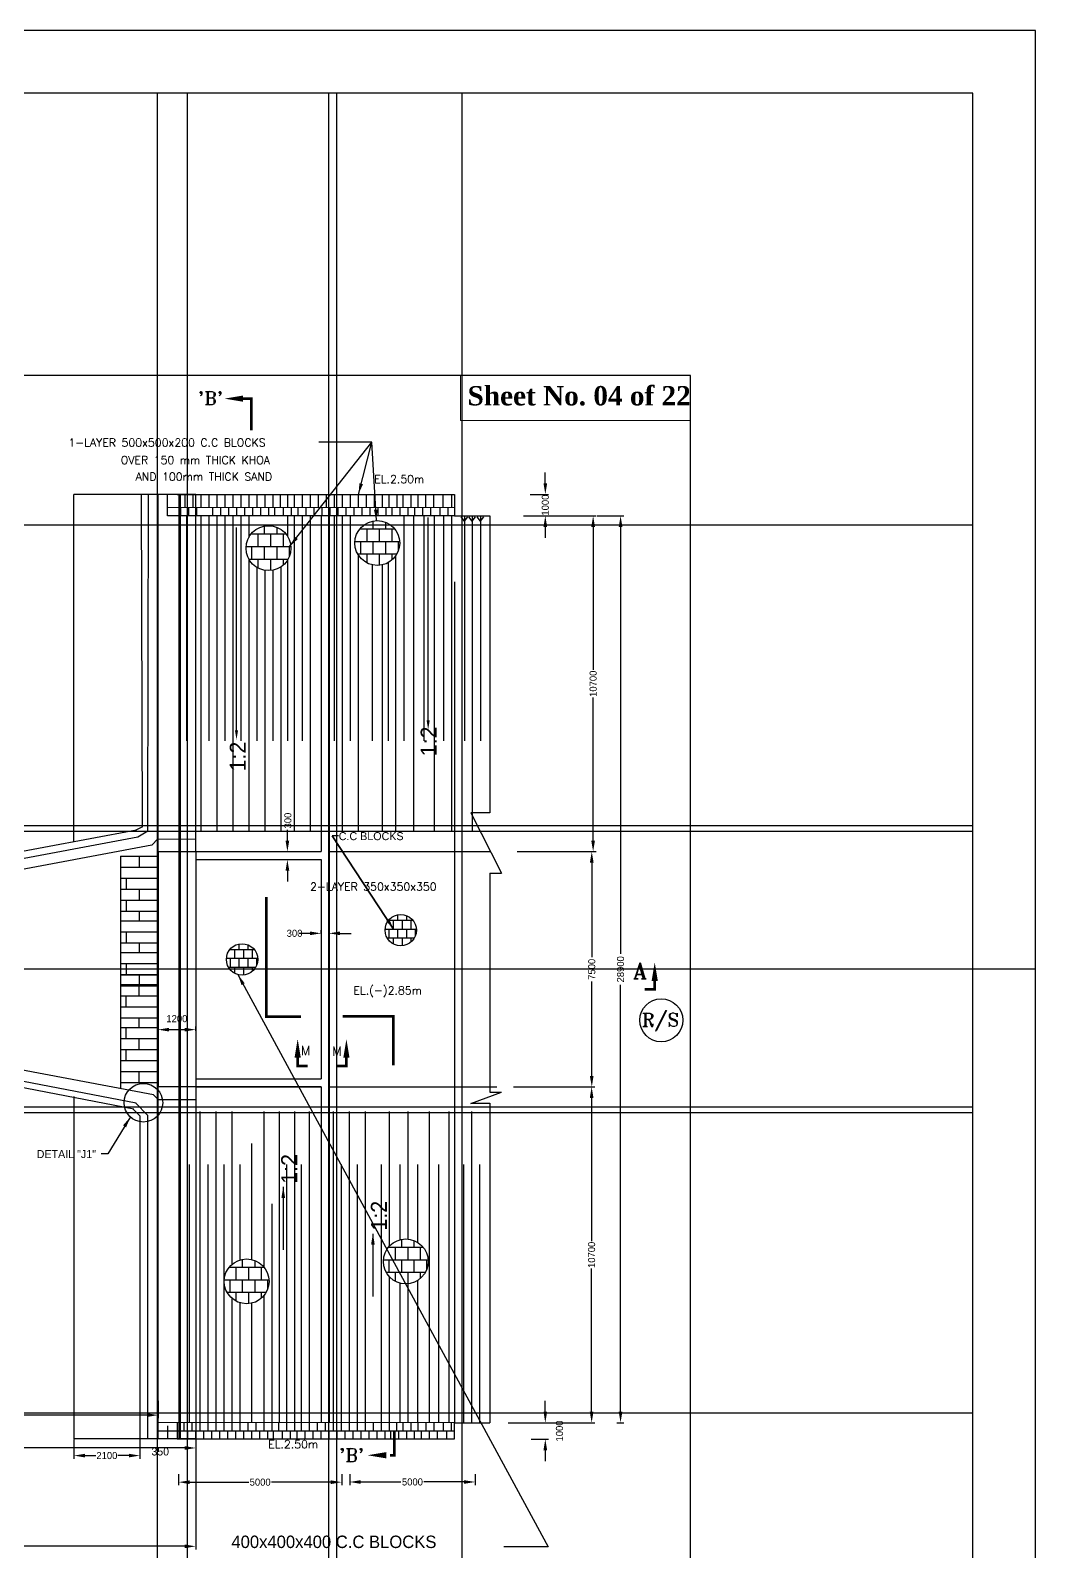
# Model space of a CAD drawing. Extents: x -426260 to 2055400, y -4304674 to -305611.
# Drawn here: x 61019 to 93046, y -2663754 to -2615278 of the extents above; entities that cross this region are included whole.
import ezdxf

# ---------------------------------------------------------------- set-up
doc = ezdxf.new("R2010")
doc.units = 0
doc.header["$LTSCALE"] = 300
doc.header["$MEASUREMENT"] = 0
doc.header["$PDMODE"] = 3
doc.linetypes.add('DASHED', pattern=[0.75, 0.5, -0.25])
doc.linetypes.add('DASHED2', pattern=[9.525, 6.35, -3.175])
doc.layers.get('DEFPOINTS').update_dxf_attribs({"linetype": 'CONTINUOUS'})
for name, color, linetype in [('GRID', 1, 'CONTINUOUS'), ('LINE', 7, 'CONTINUOUS'), ('Pile Placing Line', 10, 'CONTINUOUS'), ('SLOPECON', 12, 'CONTINUOUS'), ('SLOPEEARTH', 3, 'CONTINUOUS'), ('TEXT', 10, 'CONTINUOUS')]:
    doc.layers.add(name, color=color, linetype=linetype)
doc.styles.add('BIG', font='ROMANT.SHX')
doc.styles.add('SIM', font='simplex.shx')
doc.dimstyles.new('3', dxfattribs={"dimtxt": 225, "dimasz": 350, "dimexe": 100, "dimexo": 25, "dimgap": 9, "dimtad": 0, "dimdec": 0, "dimzin": 0, "dimdsep": 46, "dimtxsty": 'Standard', "dimcen": 0, "dimclrd": 5, "dimclre": 6, "dimclrt": 256, "dimadec": 0, "dimazin": 0, "dimtfac": 1, "dimtdec": 0, "dimtofl": 0, "dimtmove": 2, "dimatfit": 3, "dimfxl": 1, "dimtolj": 1, "dimtzin": 0, "dimarcsym": 0})

# ---------------------------------------------------------------- blocks, each defined once
blk = doc.blocks.new('*D1592')
at = {"layer": 'DEFPOINTS', "color": 0, "linetype": 'ByBlock', "transparency": 16777216}
for p in [(49633, -2658476), (65085, -2658926), (65085, -2659405)]:
    blk.add_point(p, dxfattribs=at)
at = {"layer": 'LINE', "color": 6, "linetype": 'ByBlock', "lineweight": -2, "transparency": 16777216}
for p, q in [((49633, -2658501), (49633, -2659505)), ((65085, -2658951), (65085, -2659505))]:
    blk.add_line(p, q, dxfattribs=at)
at = {"layer": 'LINE', "color": 7, "linetype": 'ByBlock', "lineweight": -2, "transparency": 16777216}
for p, q in [((49983, -2659405), (56881, -2659405)), ((64735, -2659405), (57837, -2659405))]:
    blk.add_line(p, q, dxfattribs=at)
at = {"layer": 'LINE', "color": 7, "linetype": 'ByBlock', "transparency": 16777216}
for points in [[(49983, -2659347), (49983, -2659464), (49633, -2659405)], [(64735, -2659347), (64735, -2659464), (65085, -2659405)]]:
    blk.add_solid(points, dxfattribs=at)
at = {"layer": 'LINE', "linetype": 'ByBlock', "lineweight": -2, "transparency": 16777216, "insert": (57359, -2659405), "char_height": 225, "attachment_point": 5}
blk.add_mtext('\\A1;15450', dxfattribs=at)
blk = doc.blocks.new('*D1603')
at = {"layer": 'DEFPOINTS', "color": 0, "transparency": 16777216}
for p in [(69063, -2641448), (69063, -2641703), (69207, -2641703)]:
    blk.add_point(p, dxfattribs=at)
at = {"layer": 'LINE', "color": 5, "lineweight": -2, "transparency": 16777216}
for p, q in [((69207, -2641098), (69207, -2640748)), ((69207, -2642053), (69207, -2642403))]:
    blk.add_line(p, q, dxfattribs=at)
at = {"layer": 'LINE', "color": 6, "lineweight": -2, "transparency": 16777216}
for p, q in [((69088, -2641448), (69307, -2641448)), ((69088, -2641703), (69307, -2641703))]:
    blk.add_line(p, q, dxfattribs=at)
at = {"layer": 'LINE', "color": 5, "transparency": 16777216}
for points in [[(69149, -2641098), (69266, -2641098), (69207, -2641448)], [(69149, -2642053), (69266, -2642053), (69207, -2641703)]]:
    blk.add_solid(points, dxfattribs=at)
at = {"layer": 'LINE', "transparency": 16777216, "insert": (69224, -2640458), "char_height": 225, "attachment_point": 5, "rotation": 90}
blk.add_mtext('\\A1;300', dxfattribs=at)
blk = doc.blocks.new('*D1604')
at = {"layer": 'DEFPOINTS', "color": 0, "transparency": 16777216}
for p in [(70280, -2644096), (70535, -2644052), (70535, -2644096)]:
    blk.add_point(p, dxfattribs=at)
at = {"layer": 'LINE', "color": 5, "lineweight": -2, "transparency": 16777216}
for p, q in [((69930, -2644052), (69580, -2644052)), ((70885, -2644052), (71235, -2644052))]:
    blk.add_line(p, q, dxfattribs=at)
at = {"layer": 'LINE', "color": 6, "lineweight": -2, "transparency": 16777216}
for p, q in [((70280, -2644071), (70280, -2643952)), ((70535, -2644071), (70535, -2643952))]:
    blk.add_line(p, q, dxfattribs=at)
at = {"layer": 'LINE', "color": 5, "transparency": 16777216}
for points in [[(69930, -2643993), (69930, -2644110), (70280, -2644052)], [(70885, -2643993), (70885, -2644110), (70535, -2644052)]]:
    blk.add_solid(points, dxfattribs=at)
at = {"layer": 'LINE', "transparency": 16777216, "insert": (69435, -2644052), "char_height": 225, "attachment_point": 5}
blk.add_mtext('\\A1;300', dxfattribs=at)
blk = doc.blocks.new('*D1568')
at = {"layer": 'DEFPOINTS', "color": 0, "linetype": 'ByBlock', "transparency": 16777216}
for p in [(76919, -2630062), (76953, -2630748), (77425, -2630748)]:
    blk.add_point(p, dxfattribs=at)
at = {"layer": 'LINE', "color": 5, "linetype": 'ByBlock', "lineweight": -2, "transparency": 16777216}
for p, q in [((77425, -2629712), (77425, -2629362)), ((77425, -2631098), (77425, -2631448))]:
    blk.add_line(p, q, dxfattribs=at)
at = {"layer": 'LINE', "color": 6, "linetype": 'ByBlock', "lineweight": -2, "transparency": 16777216}
for p, q in [((76944, -2630062), (77525, -2630062)), ((76978, -2630748), (77525, -2630748))]:
    blk.add_line(p, q, dxfattribs=at)
at = {"layer": 'LINE', "color": 5, "linetype": 'ByBlock', "transparency": 16777216}
for points in [[(77367, -2629712), (77484, -2629712), (77425, -2630062)], [(77367, -2631098), (77484, -2631098), (77425, -2630748)]]:
    blk.add_solid(points, dxfattribs=at)
at = {"layer": 'LINE', "linetype": 'ByBlock', "lineweight": -2, "transparency": 16777216, "insert": (77425, -2630405), "char_height": 225, "attachment_point": 5, "rotation": 90}
blk.add_mtext('\\A1;1000', dxfattribs=at)
blk = doc.blocks.new('*D1569')
at = {"layer": 'DEFPOINTS', "color": 0, "linetype": 'ByBlock', "transparency": 16777216}
for p in [(76919, -2659648), (76953, -2660173), (77425, -2660173)]:
    blk.add_point(p, dxfattribs=at)
at = {"layer": 'LINE', "color": 5, "linetype": 'ByBlock', "lineweight": -2, "transparency": 16777216}
for p, q in [((77425, -2659298), (77425, -2658948)), ((77425, -2660523), (77425, -2660873))]:
    blk.add_line(p, q, dxfattribs=at)
at = {"layer": 'LINE', "color": 6, "linetype": 'ByBlock', "lineweight": -2, "transparency": 16777216}
for p, q in [((76944, -2659648), (77525, -2659648)), ((76978, -2660173), (77525, -2660173))]:
    blk.add_line(p, q, dxfattribs=at)
at = {"layer": 'LINE', "color": 5, "linetype": 'ByBlock', "transparency": 16777216}
for points in [[(77367, -2659298), (77484, -2659298), (77425, -2659648)], [(77367, -2660523), (77484, -2660523), (77425, -2660173)]]:
    blk.add_solid(points, dxfattribs=at)
at = {"layer": 'LINE', "linetype": 'ByBlock', "lineweight": -2, "transparency": 16777216, "insert": (77876, -2659910), "char_height": 225, "attachment_point": 5, "rotation": 90}
blk.add_mtext('\\A1;1000', dxfattribs=at)
blk = doc.blocks.new('*D1570')
at = {"layer": 'DEFPOINTS', "color": 0, "linetype": 'ByBlock', "transparency": 16777216}
for p in [(71193, -2661262), (75188, -2661262), (71193, -2661536)]:
    blk.add_point(p, dxfattribs=at)
at = {"layer": 'LINE', "color": 6, "linetype": 'ByBlock', "lineweight": -2, "transparency": 16777216}
for p, q in [((71193, -2661287), (71193, -2661636)), ((75188, -2661287), (75188, -2661636))]:
    blk.add_line(p, q, dxfattribs=at)
at = {"layer": 'LINE', "color": 7, "linetype": 'ByBlock', "lineweight": -2, "transparency": 16777216}
for p, q in [((71543, -2661536), (72825, -2661536)), ((74838, -2661536), (73556, -2661536))]:
    blk.add_line(p, q, dxfattribs=at)
at = {"layer": 'LINE', "color": 7, "linetype": 'ByBlock', "transparency": 16777216}
for points in [[(71543, -2661478), (71543, -2661595), (71193, -2661536)], [(74838, -2661478), (74838, -2661595), (75188, -2661536)]]:
    blk.add_solid(points, dxfattribs=at)
at = {"layer": 'LINE', "linetype": 'ByBlock', "lineweight": -2, "transparency": 16777216, "insert": (73191, -2661536), "char_height": 225, "attachment_point": 5}
blk.add_mtext('\\A1;5000', dxfattribs=at)
blk = doc.blocks.new('*D1571')
at = {"layer": 'DEFPOINTS', "color": 0, "linetype": 'ByBlock', "transparency": 16777216}
for p in [(65740, -2661262), (70938, -2661262), (65740, -2661542)]:
    blk.add_point(p, dxfattribs=at)
at = {"layer": 'LINE', "color": 6, "linetype": 'ByBlock', "lineweight": -2, "transparency": 16777216}
for p, q in [((65740, -2661287), (65740, -2661642)), ((70938, -2661287), (70938, -2661642))]:
    blk.add_line(p, q, dxfattribs=at)
at = {"layer": 'LINE', "color": 7, "linetype": 'ByBlock', "lineweight": -2, "transparency": 16777216}
for p, q in [((66090, -2661542), (67974, -2661542)), ((70588, -2661542), (68704, -2661542))]:
    blk.add_line(p, q, dxfattribs=at)
at = {"layer": 'LINE', "color": 7, "linetype": 'ByBlock', "transparency": 16777216}
for points in [[(66090, -2661484), (66090, -2661601), (65740, -2661542)], [(70588, -2661484), (70588, -2661601), (70938, -2661542)]]:
    blk.add_solid(points, dxfattribs=at)
at = {"layer": 'LINE', "linetype": 'ByBlock', "lineweight": -2, "transparency": 16777216, "insert": (68339, -2661542), "char_height": 225, "attachment_point": 5}
blk.add_mtext('\\A1;5000', dxfattribs=at)
blk = doc.blocks.new('*D1572')
at = {"layer": 'DEFPOINTS', "color": 0, "linetype": 'ByBlock', "transparency": 16777216}
for p in [(76944, -2648948), (78901, -2648948), (76944, -2659648)]:
    blk.add_point(p, dxfattribs=at)
at = {"layer": 'LINE', "color": 6, "linetype": 'ByBlock', "lineweight": -2, "transparency": 16777216}
for p, q in [((76969, -2648948), (79001, -2648948)), ((76969, -2659648), (79001, -2659648))]:
    blk.add_line(p, q, dxfattribs=at)
at = {"layer": 'LINE', "color": 7, "linetype": 'ByBlock', "lineweight": -2, "transparency": 16777216}
for p, q in [((78901, -2649298), (78901, -2653858)), ((78901, -2659298), (78901, -2654738))]:
    blk.add_line(p, q, dxfattribs=at)
at = {"layer": 'LINE', "color": 7, "linetype": 'ByBlock', "transparency": 16777216}
for points in [[(78843, -2649298), (78960, -2649298), (78901, -2648948)], [(78843, -2659298), (78960, -2659298), (78901, -2659648)]]:
    blk.add_solid(points, dxfattribs=at)
at = {"layer": 'LINE', "linetype": 'ByBlock', "lineweight": -2, "transparency": 16777216, "insert": (78901, -2654298), "char_height": 225, "attachment_point": 5, "rotation": 90}
blk.add_mtext('\\A1;10700', dxfattribs=at)
blk = doc.blocks.new('*D1573')
at = {"layer": 'DEFPOINTS', "color": 0, "linetype": 'ByBlock', "transparency": 16777216}
for p in [(76727, -2630748), (78949, -2630748), (77964, -2641448)]:
    blk.add_point(p, dxfattribs=at)
at = {"layer": 'LINE', "color": 6, "linetype": 'ByBlock', "lineweight": -2, "transparency": 16777216}
for p, q in [((76752, -2630748), (79049, -2630748)), ((77989, -2641448), (79049, -2641448))]:
    blk.add_line(p, q, dxfattribs=at)
at = {"layer": 'LINE', "color": 7, "linetype": 'ByBlock', "lineweight": -2, "transparency": 16777216}
for p, q in [((78949, -2631098), (78949, -2635658)), ((78949, -2641098), (78949, -2636538))]:
    blk.add_line(p, q, dxfattribs=at)
at = {"layer": 'LINE', "color": 7, "linetype": 'ByBlock', "transparency": 16777216}
for points in [[(78890, -2631098), (79007, -2631098), (78949, -2630748)], [(78890, -2641098), (79007, -2641098), (78949, -2641448)]]:
    blk.add_solid(points, dxfattribs=at)
at = {"layer": 'LINE', "linetype": 'ByBlock', "lineweight": -2, "transparency": 16777216, "insert": (78949, -2636098), "char_height": 225, "attachment_point": 5, "rotation": 90}
blk.add_mtext('\\A1;10700', dxfattribs=at)
blk = doc.blocks.new('*D1574')
at = {"layer": 'DEFPOINTS', "color": 0, "linetype": 'ByBlock', "transparency": 16777216}
for p in [(78778, -2641448), (78905, -2641448), (78778, -2648948)]:
    blk.add_point(p, dxfattribs=at)
at = {"layer": 'LINE', "color": 6, "linetype": 'ByBlock', "lineweight": -2, "transparency": 16777216}
for p, q in [((78803, -2641448), (79005, -2641448)), ((78803, -2648948), (79005, -2648948))]:
    blk.add_line(p, q, dxfattribs=at)
at = {"layer": 'LINE', "color": 7, "linetype": 'ByBlock', "lineweight": -2, "transparency": 16777216}
for p, q in [((78905, -2641798), (78905, -2644814)), ((78905, -2648598), (78905, -2645582))]:
    blk.add_line(p, q, dxfattribs=at)
at = {"layer": 'LINE', "color": 7, "linetype": 'ByBlock', "transparency": 16777216}
for points in [[(78846, -2641798), (78963, -2641798), (78905, -2641448)], [(78846, -2648598), (78963, -2648598), (78905, -2648948)]]:
    blk.add_solid(points, dxfattribs=at)
at = {"layer": 'LINE', "linetype": 'ByBlock', "lineweight": -2, "transparency": 16777216, "insert": (78905, -2645198), "char_height": 225, "attachment_point": 5, "rotation": 90}
blk.add_mtext('\\A1;7500', dxfattribs=at)
blk = doc.blocks.new('*D1575')
at = {"layer": 'DEFPOINTS', "color": 0, "linetype": 'ByBlock', "transparency": 16777216}
for p in [(79049, -2630748), (79823, -2630748), (79682, -2659648)]:
    blk.add_point(p, dxfattribs=at)
at = {"layer": 'LINE', "color": 6, "linetype": 'ByBlock', "lineweight": -2, "transparency": 16777216}
for p, q in [((79074, -2630748), (79923, -2630748)), ((79707, -2659648), (79923, -2659648))]:
    blk.add_line(p, q, dxfattribs=at)
at = {"layer": 'LINE', "color": 7, "linetype": 'ByBlock', "lineweight": -2, "transparency": 16777216}
for p, q in [((79823, -2631098), (79823, -2644702)), ((79823, -2659298), (79823, -2645695))]:
    blk.add_line(p, q, dxfattribs=at)
at = {"layer": 'LINE', "color": 7, "linetype": 'ByBlock', "transparency": 16777216}
for points in [[(79765, -2631098), (79881, -2631098), (79823, -2630748)], [(79765, -2659298), (79881, -2659298), (79823, -2659648)]]:
    blk.add_solid(points, dxfattribs=at)
at = {"layer": 'LINE', "linetype": 'ByBlock', "lineweight": -2, "transparency": 16777216, "insert": (79823, -2645198), "char_height": 225, "attachment_point": 5, "rotation": 90}
blk.add_mtext('\\A1;28900', dxfattribs=at)
blk = doc.blocks.new('*D1576')
at = {"layer": 'DEFPOINTS', "color": 0, "ltscale": 0.5, "transparency": 16777216}
for p in [(65085, -2647122), (65085, -2647182), (66285, -2647182)]:
    blk.add_point(p, dxfattribs=at)
at = {"layer": 'Pile Placing Line', "color": 6, "lineweight": -2, "ltscale": 0.5, "transparency": 16777216}
for p, q in [((65085, -2647157), (65085, -2647022)), ((66285, -2647157), (66285, -2647022))]:
    blk.add_line(p, q, dxfattribs=at)
at = {"layer": 'Pile Placing Line', "color": 5, "lineweight": -2, "ltscale": 0.5, "transparency": 16777216}
blk.add_line((65935, -2647122), (65435, -2647122), dxfattribs=at)
at = {"layer": 'Pile Placing Line', "color": 5, "ltscale": 0.5, "transparency": 16777216}
for points in [[(65435, -2647063), (65435, -2647180), (65085, -2647122)], [(65935, -2647063), (65935, -2647180), (66285, -2647122)]]:
    blk.add_solid(points, dxfattribs=at)
at = {"layer": 'Pile Placing Line', "ltscale": 0.5, "transparency": 16777216, "insert": (65685, -2646772), "char_height": 225, "attachment_point": 5}
blk.add_mtext('\\A1;1200', dxfattribs=at)
blk = doc.blocks.new('*D1562')
at = {"layer": 'DEFPOINTS', "color": 0, "linetype": 'ByBlock', "transparency": 16777216}
for p in [(62405, -2660162), (64505, -2660162), (62405, -2660695)]:
    blk.add_point(p, dxfattribs=at)
at = {"layer": 'LINE', "color": 6, "linetype": 'ByBlock', "lineweight": -2, "transparency": 16777216}
for p, q in [((62405, -2660187), (62405, -2660795)), ((64505, -2660187), (64505, -2660795))]:
    blk.add_line(p, q, dxfattribs=at)
at = {"layer": 'LINE', "color": 7, "linetype": 'ByBlock', "lineweight": -2, "transparency": 16777216}
for p, q in [((62755, -2660695), (63108, -2660695)), ((64155, -2660695), (63801, -2660695))]:
    blk.add_line(p, q, dxfattribs=at)
at = {"layer": 'LINE', "color": 7, "linetype": 'ByBlock', "transparency": 16777216}
for points in [[(62755, -2660637), (62755, -2660754), (62405, -2660695)], [(64155, -2660637), (64155, -2660754), (64505, -2660695)]]:
    blk.add_solid(points, dxfattribs=at)
at = {"layer": 'LINE', "linetype": 'ByBlock', "lineweight": -2, "transparency": 16777216, "insert": (63455, -2660695), "char_height": 225, "attachment_point": 5}
blk.add_mtext('\\A1;2100', dxfattribs=at)
blk = doc.blocks.new('*D1563')
at = {"layer": 'DEFPOINTS', "color": 0, "linetype": 'ByBlock', "transparency": 16777216}
for p in [(22983, -2650623), (66285, -2650623), (66285, -2660452)]:
    blk.add_point(p, dxfattribs=at)
at = {"layer": 'LINE', "color": 6, "linetype": 'ByBlock', "lineweight": -2, "transparency": 16777216}
for p, q in [((22983, -2650648), (22983, -2660552)), ((66285, -2650648), (66285, -2660552))]:
    blk.add_line(p, q, dxfattribs=at)
at = {"layer": 'LINE', "color": 7, "linetype": 'ByBlock', "lineweight": -2, "transparency": 16777216}
for p, q in [((23333, -2660452), (44119, -2660452)), ((65935, -2660452), (45149, -2660452))]:
    blk.add_line(p, q, dxfattribs=at)
at = {"layer": 'LINE', "color": 7, "linetype": 'ByBlock', "transparency": 16777216}
for points in [[(23333, -2660394), (23333, -2660511), (22983, -2660452)], [(65935, -2660394), (65935, -2660511), (66285, -2660452)]]:
    blk.add_solid(points, dxfattribs=at)
at = {"layer": 'LINE', "linetype": 'ByBlock', "lineweight": -2, "transparency": 16777216, "insert": (44634, -2660452), "char_height": 225, "attachment_point": 5}
blk.add_mtext('\\A1;43340', dxfattribs=at)
blk = doc.blocks.new('*D1565')
at = {"layer": 'DEFPOINTS', "color": 0, "ltscale": 0.5, "transparency": 16777216}
for p in [(66285, -2650623), (22983, -2658526), (66285, -2663586)]:
    blk.add_point(p, dxfattribs=at)
at = {"layer": 'Pile Placing Line', "color": 6, "lineweight": -2, "ltscale": 0.5, "transparency": 16777216}
for p, q in [((66285, -2650648), (66285, -2663686)), ((22983, -2658551), (22983, -2663686))]:
    blk.add_line(p, q, dxfattribs=at)
at = {"layer": 'Pile Placing Line', "color": 5, "lineweight": -2, "ltscale": 0.5, "transparency": 16777216}
for p, q in [((23333, -2663586), (44119, -2663586)), ((65935, -2663586), (45149, -2663586))]:
    blk.add_line(p, q, dxfattribs=at)
at = {"layer": 'Pile Placing Line', "color": 5, "ltscale": 0.5, "transparency": 16777216}
for points in [[(23333, -2663528), (23333, -2663645), (22983, -2663586)], [(65935, -2663528), (65935, -2663645), (66285, -2663586)]]:
    blk.add_solid(points, dxfattribs=at)
at = {"layer": 'Pile Placing Line', "ltscale": 0.5, "transparency": 16777216, "insert": (44634, -2663586), "char_height": 225, "attachment_point": 5}
blk.add_mtext('\\A1;43303', dxfattribs=at)

msp = doc.modelspace()

# ---------------------------------------------------------------- hatches: boundary and pattern name
at = {"layer": 'LINE'}
h = msp.add_hatch(dxfattribs=at)
h.set_pattern_fill('AR-B88', color=256, scale=50, style=0)
h.set_pattern_definition([(180, (70277.3, -2398125.24), (0, 400), []), (90, (70277.32, -2398125.24), (200, 400), [400, -400])])
edge = h.paths.add_edge_path()
edge.add_arc((68605.2, -2631777.6), 714.8, 0, 360)
h = msp.add_hatch(dxfattribs=at)
h.set_pattern_fill('AR-B88', color=256, scale=50, style=0)
h.set_pattern_definition([(180, (73743.72, -2397960.67), (0, 400), []), (90, (73743.72, -2397960.67), (200, 400), [400, -400])])
edge = h.paths.add_edge_path()
edge.add_arc((72071.6, -2631613.1), 714.8, 0, 360)
h = msp.add_hatch(dxfattribs=at)
h.set_pattern_fill('AR-B88', color=256, scale=35, style=0)
h.set_pattern_definition([(180, (73989.2, -2480395.08), (0, 280), []), (90, (73989.2, -2480395.08), (140, 280), [280, -280])])
edge = h.paths.add_edge_path()
edge.add_arc((72818.7, -2643951.7), 500.3, 0, 360)
h = msp.add_hatch(dxfattribs=at)
h.set_pattern_fill('AR-B88', color=256, scale=35, style=0)
h.set_pattern_definition([(180, (68933.7, -2481325.95), (0, 280), []), (90, (68933.71, -2481325.95), (140, 280), [280, -280])])
edge = h.paths.add_edge_path()
edge.add_arc((67763.2, -2644882.6), 500.3, 0, 360)
h = msp.add_hatch(dxfattribs=at)
h.set_pattern_fill('AR-B88', color=256, scale=50, style=0)
h.set_pattern_definition([(180, (74651.25, -2420854.8), (0, 400), []), (90, (74651.25, -2420854.8), (200, 400), [400, -400])])
edge = h.paths.add_edge_path()
edge.add_arc((72979.1, -2654507.2), 714.8, 0, 360)
h = msp.add_hatch(dxfattribs=at)
h.set_pattern_fill('AR-B88', color=256, scale=50, style=0)
h.set_pattern_definition([(180, (69579.6, -2421489.7), (0, 400), []), (90, (69579.61, -2421489.69), (200, 400), [400, -400])])
edge = h.paths.add_edge_path()
edge.add_arc((67907.5, -2655142.1), 714.8, 0, 360)

# ---------------------------------------------------------------- linework, layer by layer
at = {"layer": 'GRID', "ltscale": 0.5}
for p, q in [((65065.4, -2688823.4), (65065.4, -2617277.7)), ((66018.9, -2688823.4), (66018.9, -2617277.7)), ((70524.2, -2688823.4), (70524.2, -2617277.7)), ((70779.2, -2688823.4), (70779.2, -2617277.7)), ((74779.2, -2688823.4), (74779.2, -2617277.7)), ((91046.4, -2631048.2), (-2674.7, -2631048.2)), ((91046.4, -2640625.4), (-2674.7, -2640625.4)), ((91046.4, -2640808.2), (-2674.7, -2640808.2)), ((93046.4, -2645198.2), (-4674.7, -2645198.2)), ((91046.4, -2649588.3), (-2674.7, -2649588.3)), ((91046.4, -2649771.1), (-2674.7, -2649771.1)), ((91046.4, -2659348.2), (-2674.7, -2659348.2))]:
    msp.add_line(p, q, dxfattribs=at)
at = {"layer": 'LINE', "color": 0, "linetype": 'DASHED', "ltscale": 450}
for p, q in [((66285.4, -2630061.8), (62404.8, -2630061.8)), ((66285.4, -2641448.2), (66285.4, -2630061.8)), ((66285.4, -2648948.2), (66285.4, -2659177.3)), ((66285.4, -2648948.2), (66285.4, -2660162.4)), ((66285.4, -2660162.4), (62404.8, -2660162.4))]:
    msp.add_line(p, q, dxfattribs=at)
at = {"layer": 'LINE', "color": 0, "linetype": 'ByBlock', "ltscale": 450}
for p, q in [((62404.8, -2641142.5), (62404.8, -2630061.8)), ((64590.6, -2640661.3), (64557.8, -2630061.8)), ((64760.9, -2640776), (64776.6, -2630061.8)), ((64400.1, -2640761.5), (49473.3, -2643547.9)), ((64892.2, -2641239.5), (49389.6, -2644165.2)), ((64945.7, -2649200.1), (49633, -2646309.4)), ((64310, -2649654.1), (49798.5, -2646848.2)), ((62404.8, -2649254), (62404.8, -2660162.4)), ((64504.8, -2649868.7), (64504.8, -2660162.4)), ((64748.1, -2649851), (64748.1, -2660162.4))]:
    msp.add_line(p, q, dxfattribs=at)
at = {"layer": 'LINE', "color": 0}
for p, q in [((65082.6, -2641039.3), (65085.6, -2630061.8)), ((65085.4, -2641256.7), (65082.5, -2641257)), ((65085.4, -2641256.7), (65082.5, -2641257)), ((65082.5, -2641257), (65082.5, -2641257)), ((65085.4, -2660162.4), (65085.4, -2649359.9))]:
    msp.add_line(p, q, dxfattribs=at)
at = {"layer": 'LINE', "color": 1, "linetype": 'ByBlock', "lineweight": -2}
msp.add_line((65085.4, -2641448.2), (65085.4, -2630061.8), dxfattribs=at)
at = {"layer": 'LINE', "color": 0, "linetype": 'ByBlock', "lineweight": -2}
for p, q in [((65085.4, -2641448.2), (65085.4, -2630061.8)), ((74535.4, -2630061.8), (74535.4, -2630748.2)), ((66285.4, -2630748.2), (65385.4, -2630748.2)), ((74535.4, -2630748.2), (66285.4, -2630748.2)), ((76727, -2630748.2), (77525.4, -2630748.2)), ((64590.6, -2640661.3), (64382.1, -2640764.9)), ((64760.9, -2640795.4), (64442.5, -2640989.8)), ((65082.6, -2641039.3), (64892.2, -2641239.5)), ((66285.4, -2641050.2), (65085.4, -2641065)), ((65085.4, -2641448.2), (66285.4, -2641448.2)), ((65085.4, -2641448.2), (65085.4, -2648948.2)), ((66285.4, -2641448.2), (66285.4, -2648948.2)), ((76527.4, -2641448.2), (77525.4, -2641448.2)), ((77125.8, -2641448.2), (78627.8, -2641448.2)), ((63885.4, -2641591.9), (63885.4, -2648970)), ((63885.4, -2641591.9), (65085.4, -2641591.9)), ((63885.4, -2641591.9), (65085.4, -2641591.9)), ((63885.4, -2641941.9), (65085.4, -2641941.9)), ((63885.4, -2641941.9), (65085.4, -2641941.9)), ((64485.4, -2641591.9), (64485.4, -2641941.9)), ((63885.4, -2642291.9), (65085.4, -2642291.9)), ((64069.7, -2642291.9), (64069.7, -2642641.9)), ((63885.4, -2642641.9), (65085.4, -2642641.9)), ((64485.4, -2642641.9), (64485.4, -2642991.9)), ((63885.4, -2642991.9), (65085.4, -2642991.9)), ((63885.4, -2643341.9), (65085.4, -2643341.9)), ((64069.7, -2642991.9), (64069.7, -2643341.9)), ((64485.4, -2643341.9), (64485.4, -2643654.6)), ((63885.4, -2643654.6), (65085.4, -2643654.6)), ((63885.4, -2644004.6), (65085.4, -2644004.6)), ((63885.4, -2644354.6), (65085.4, -2644354.6)), ((64069.7, -2644004.6), (64069.7, -2644354.6)), ((64485.4, -2644354.6), (64485.4, -2644667.3)), ((63885.4, -2644667.3), (65085.4, -2644667.3)), ((63885.4, -2645017.3), (65085.4, -2645017.3)), ((64069.7, -2645017.3), (64069.7, -2645367.3)), ((63885.4, -2645367.3), (65085.4, -2645367.3)), ((63885.4, -2645379.2), (65085.4, -2645379.2)), ((63885.4, -2645679.9), (65085.4, -2645679.9)), ((63885.4, -2645729.2), (65085.4, -2645729.2)), ((64485.4, -2645367.3), (64485.4, -2645679.9)), ((64485.4, -2646041.9), (64485.4, -2645729.2)), ((63885.4, -2646041.9), (65085.4, -2646041.9)), ((64069.7, -2646391.9), (64069.7, -2646041.9)), ((63885.4, -2646391.9), (65085.4, -2646391.9)), ((63885.4, -2646741.9), (65085.4, -2646741.9)), ((64485.4, -2647054.6), (64485.4, -2646741.9)), ((63885.4, -2647054.6), (65085.4, -2647054.6)), ((64069.7, -2647404.6), (64069.7, -2647054.6)), ((63885.4, -2647404.6), (65085.4, -2647404.6)), ((63885.4, -2647754.6), (65085.4, -2647754.6)), ((64069.7, -2648104.6), (64069.7, -2647754.6)), ((64485.4, -2647754.6), (64485.4, -2647404.6)), ((63885.4, -2648104.6), (65085.4, -2648104.6)), ((63885.4, -2648454.6), (65085.4, -2648454.6)), ((63885.4, -2648454.6), (65085.4, -2648454.6)), ((64485.4, -2648804.6), (64485.4, -2648454.6)), ((63885.4, -2648804.6), (65085.4, -2648804.6)), ((63885.4, -2648804.6), (65085.4, -2648804.6)), ((65085.4, -2649346.2), (64945.7, -2649200.1)), ((65085.4, -2660162.4), (65085.4, -2648948.2)), ((66285.4, -2648948.2), (65085.4, -2648948.2)), ((76411.2, -2648948.2), (77531, -2648948.2)), ((64504.8, -2649868.7), (64297.3, -2649651.7)), ((64748.1, -2649851), (64378.1, -2649464.1)), ((65085.4, -2649346.2), (66285.4, -2649346.2)), ((65385.4, -2659745.3), (65385.4, -2660173.3)), ((76242.3, -2659648.2), (77531, -2659648.2))]:
    msp.add_line(p, q, dxfattribs=at)
at = {"layer": 'LINE'}
for p, q in [((65385.4, -2630748.2), (65385.4, -2630061.8)), ((65690.4, -2630061.8), (74535.4, -2630061.8)), ((65945.4, -2630468.8), (65945.4, -2630061.8)), ((66200.4, -2630468.8), (66200.4, -2630061.8)), ((66455.4, -2630468.8), (66455.4, -2630061.8)), ((66710.4, -2630468.8), (66710.4, -2630061.8)), ((66965.4, -2630468.8), (66965.4, -2630061.8)), ((67220.4, -2630468.8), (67220.4, -2630061.8)), ((67475.4, -2630468.8), (67475.4, -2630061.8)), ((67730.4, -2630468.8), (67730.4, -2630061.8)), ((67985.4, -2630468.8), (67985.4, -2630061.8)), ((68240.4, -2630468.8), (68240.4, -2630061.8)), ((68495.4, -2630468.8), (68495.4, -2630061.8)), ((68750.4, -2630468.8), (68750.4, -2630061.8)), ((68986, -2630468.8), (68986, -2630061.8)), ((69217.9, -2630468.8), (69217.9, -2630061.8)), ((69430.4, -2630468.8), (69430.4, -2630061.8)), ((69685.4, -2630468.8), (69685.4, -2630061.8)), ((69940.4, -2630468.8), (69940.4, -2630061.8)), ((70195.4, -2630468.8), (70195.4, -2630061.8)), ((70450.4, -2630468.8), (70450.4, -2630061.8)), ((70705.4, -2630468.8), (70705.4, -2630061.8)), ((70960.4, -2630468.8), (70960.4, -2630061.8)), ((71215.4, -2630468.8), (71215.4, -2630061.8)), ((71470.4, -2630468.8), (71470.4, -2630061.8)), ((71725.4, -2630468.8), (71725.4, -2630061.8)), ((71980.4, -2630468.8), (71980.4, -2630061.8)), ((72235.4, -2630468.8), (72235.4, -2630061.8)), ((72451.3, -2630468.8), (72451.3, -2630061.8)), ((72706.3, -2630468.8), (72706.3, -2630061.8)), ((72891.9, -2630468.8), (72891.9, -2630061.8)), ((73146.9, -2630468.8), (73146.9, -2630061.8)), ((73376.6, -2630468.8), (73376.6, -2630061.8)), ((73614.4, -2630468.8), (73614.4, -2630061.8)), ((73869.4, -2630468.8), (73869.4, -2630061.8)), ((74166.9, -2630468.8), (74166.9, -2630061.8)), ((74445.4, -2630468.8), (74445.4, -2630061.8)), ((74535.4, -2630061.8), (74535.4, -2630748.2)), ((65385.4, -2630476), (74535.4, -2630468.8)), ((65810.2, -2630748.2), (65810.2, -2630468.8)), ((66065.2, -2630748.2), (66065.2, -2630468.8)), ((66320.2, -2630733.8), (66320.2, -2630468.8)), ((66830.2, -2630733.8), (66830.2, -2630468.8)), ((67085.2, -2630733.8), (67085.2, -2630468.8)), ((67340.2, -2630733.8), (67340.2, -2630468.8)), ((67595.2, -2630733.8), (67595.2, -2630468.8)), ((67850.2, -2630733.8), (67850.2, -2630468.8)), ((68105.2, -2630733.8), (68105.2, -2630468.8)), ((68360.2, -2630733.8), (68360.2, -2630468.8)), ((68615.2, -2630733.8), (68615.2, -2630468.8)), ((68808.3, -2630733.8), (68808.3, -2630468.8)), ((69082.7, -2630733.8), (69082.7, -2630468.8)), ((69337.7, -2630733.8), (69337.7, -2630468.8)), ((69550.2, -2630733.8), (69550.2, -2630468.8)), ((69805.2, -2630733.8), (69805.2, -2630468.8)), ((70060.2, -2630733.8), (70060.2, -2630468.8)), ((70280.4, -2630748.2), (70280.4, -2641448.2)), ((70315.2, -2630733.8), (70315.2, -2630468.8)), ((70535.4, -2630748.2), (70535.4, -2643482)), ((70570.2, -2630733.8), (70570.2, -2630468.8)), ((70825.2, -2630733.8), (70825.2, -2630468.8)), ((71080.2, -2630733.8), (71080.2, -2630468.8)), ((71335.2, -2630733.8), (71335.2, -2630468.8)), ((71590.2, -2630733.8), (71590.2, -2630468.8)), ((71845.2, -2630733.8), (71845.2, -2630468.8)), ((72100.2, -2630733.8), (72100.2, -2630468.8)), ((72355.2, -2630733.8), (72355.2, -2630468.8)), ((72547.9, -2630733.8), (72547.9, -2630468.8)), ((72802.9, -2630733.8), (72802.9, -2630468.8)), ((73057.9, -2630733.8), (73057.9, -2630468.8)), ((73271.2, -2630733.8), (73271.2, -2630468.8)), ((73525.4, -2630733.8), (73525.4, -2630468.8)), ((73780.4, -2630733.8), (73780.4, -2630468.8)), ((74077.9, -2630733.8), (74077.9, -2630468.8)), ((74332.9, -2630733.8), (74332.9, -2630468.8)), ((74535.4, -2630748.2), (75657.6, -2630748.2)), ((75657.6, -2630748.2), (75657.6, -2640208.3)), ((74535.4, -2632848.2), (74535.4, -2643482)), ((75657.6, -2640208.3), (75049.4, -2640208.3)), ((75049.4, -2640208.3), (76032.7, -2642132)), ((70837.4, -2640942), (70638.3, -2640942)), ((70638.3, -2640942), (72593, -2643918.5)), ((66285.4, -2641448.2), (70280.4, -2641448.2)), ((66285.4, -2641448.2), (70280.4, -2641448.2)), ((70535.4, -2641448.2), (75657.6, -2641448.2)), ((66285.4, -2641703.2), (70280.4, -2641703.2)), ((70280.4, -2641703.2), (70280.4, -2648693.2)), ((70535.4, -2642429.5), (70535.4, -2642047)), ((70535.4, -2642340.7), (70535.4, -2642723.2)), ((75657.6, -2642132), (75657.6, -2649118)), ((75657.6, -2642132), (76032.7, -2642132)), ((70535.4, -2642723.2), (70535.4, -2643482)), ((70280.4, -2643482), (70280.4, -2644417)), ((70535.4, -2643482), (70535.4, -2649858.2)), ((70535.4, -2643779.5), (70535.4, -2646007)), ((74535.4, -2643482), (74535.4, -2649422)), ((70280.4, -2647562.7), (70280.4, -2647945.2)), ((70535.4, -2647562.7), (70535.4, -2647945.2)), ((66285.4, -2648693.2), (70280.4, -2648693.2)), ((70280.4, -2648948.2), (66285.4, -2648948.2)), ((66285.4, -2648948.2), (70280.4, -2648948.2)), ((70280.4, -2648948.2), (70280.4, -2659648.2)), ((70535.4, -2648948.2), (75880.7, -2648948.2)), ((75049.4, -2649472), (76032.7, -2649118)), ((75657.6, -2649118), (76032.7, -2649118)), ((74535.4, -2649422), (74535.4, -2659648.2)), ((75657.6, -2649472), (75049.4, -2649472)), ((75657.6, -2649468.9), (75657.6, -2659648.2)), ((68958.3, -2659648.2), (68958.3, -2649732.5)), ((69441.5, -2659648.2), (69441.5, -2649732.5)), ((70535.4, -2649858.2), (70535.4, -2659648.2)), ((69186.5, -2659648.2), (69186.5, -2651422.1)), ((72204, -2659648.2), (72204, -2651422.1)), ((74535.4, -2659648.2), (65085.4, -2659640.5)), ((65690.4, -2659648.2), (65690.4, -2660162.4)), ((65914, -2659907.4), (65914, -2659652.4)), ((66169, -2659907.4), (66169, -2659652.4)), ((66424, -2659907.4), (66424, -2659652.4)), ((66679, -2659907.4), (66679, -2659652.4)), ((66934, -2659907.4), (66934, -2659652.4)), ((67189, -2659907.4), (67189, -2659652.4)), ((67444, -2659907.4), (67444, -2659652.4)), ((67699, -2659907.4), (67699, -2659652.4)), ((67954, -2659907.4), (67954, -2659652.4)), ((68209, -2659905), (68209, -2659650)), ((68464, -2659907.4), (68464, -2659652.4)), ((68719, -2659907.4), (68719, -2659652.4)), ((68932.4, -2659907.4), (68932.4, -2659652.4)), ((69186.5, -2659907.4), (69186.5, -2659652.4)), ((69441.5, -2659907.4), (69441.5, -2659652.4)), ((69654, -2659907.4), (69654, -2659652.4)), ((69909, -2659907.4), (69909, -2659652.4)), ((70164, -2659907.4), (70164, -2659652.4)), ((70419, -2659907.4), (70419, -2659652.4)), ((70674, -2659907.4), (70674, -2659652.4)), ((70929, -2659907.4), (70929, -2659652.4)), ((71184, -2659907.4), (71184, -2659652.4)), ((71439, -2659907.4), (71439, -2659652.4)), ((71694, -2659907.4), (71694, -2659652.4)), ((71949, -2659907.4), (71949, -2659652.4)), ((72204, -2659907.4), (72204, -2659652.4)), ((72459, -2659907.4), (72459, -2659652.4)), ((72697.9, -2659907.4), (72697.9, -2659652.4)), ((72900.9, -2659907.4), (72900.9, -2659652.4)), ((73155.9, -2659907.4), (73155.9, -2659652.4)), ((73378, -2659907.4), (73378, -2659652.4)), ((73623.4, -2659907.4), (73623.4, -2659652.4)), ((73878.4, -2659907.4), (73878.4, -2659652.4)), ((74175.9, -2659907.4), (74175.9, -2659652.4)), ((74430.9, -2659907.4), (74430.9, -2659652.4)), ((74533.8, -2660162.4), (74535.4, -2659648.2)), ((74535.4, -2659648.2), (75657.6, -2659648.2)), ((65085.4, -2659907.4), (74535.4, -2659907.4)), ((65690.4, -2660162.4), (74535.4, -2660162.4)), ((66033.8, -2660162.4), (66033.8, -2659907.4)), ((66288.8, -2660162.4), (66288.8, -2659907.4)), ((66543.8, -2660162.4), (66543.8, -2659907.4)), ((66798.8, -2660162.4), (66798.8, -2659907.4)), ((67053.8, -2660162.4), (67053.8, -2659907.4)), ((67308.8, -2660162.4), (67308.8, -2659907.4)), ((67563.8, -2660162.4), (67563.8, -2659907.4)), ((67818.8, -2660162.4), (67818.8, -2659907.4)), ((68073.8, -2660162.4), (68073.8, -2659907.4)), ((68328.8, -2660162.4), (68328.8, -2659907.4)), ((68583.8, -2660162.4), (68583.8, -2659907.4)), ((68763.9, -2660162.4), (68763.9, -2659907.4)), ((69051.3, -2660162.4), (69051.3, -2659907.4)), ((69306.3, -2660162.4), (69306.3, -2659907.4)), ((69518.8, -2660162.4), (69518.8, -2659907.4)), ((69773.8, -2660162.4), (69773.8, -2659907.4)), ((70028.8, -2660162.4), (70028.8, -2659907.4)), ((70283.8, -2660162.4), (70283.8, -2659907.4)), ((70538.8, -2660162.4), (70538.8, -2659907.4)), ((70793.8, -2660162.4), (70793.8, -2659907.4)), ((71048.8, -2660162.4), (71048.8, -2659907.4)), ((71303.8, -2660162.4), (71303.8, -2659907.4)), ((71558.8, -2660162.4), (71558.8, -2659907.4)), ((71813.8, -2660162.4), (71813.8, -2659907.4)), ((72068.8, -2660162.4), (72068.8, -2659907.4)), ((72323.8, -2660162.4), (72323.8, -2659907.4)), ((72507.4, -2660162.4), (72507.4, -2659907.4)), ((72762.4, -2660162.4), (72762.4, -2659907.4)), ((73017.4, -2660162.4), (73017.4, -2659907.4)), ((73258, -2660162.4), (73258, -2659907.4)), ((73484.9, -2660162.4), (73484.9, -2659907.4)), ((73739.9, -2660162.4), (73739.9, -2659907.4)), ((73994.9, -2660162.4), (73994.9, -2659907.4)), ((74292.4, -2660162.4), (74292.4, -2659907.4)), ((77510.7, -2663600.5), (76101.4, -2663600.5))]:
    msp.add_line(p, q, dxfattribs=at)
at = {"layer": 'LINE', "color": 5}
for p, q in [((67585.6, -2637579.8), (67585.6, -2631115.9)), ((73692.2, -2637264.8), (73692.2, -2630800.9))]:
    msp.add_line(p, q, dxfattribs=at)
at = {"layer": 'LINE', "color": 0, "linetype": 'DASHED2', "ltscale": 1000}
for p, q in [((64442.5, -2640989.8), (51495.7, -2643392.7)), ((64390.8, -2649466.6), (51479.6, -2646969.7))]:
    msp.add_line(p, q, dxfattribs=at)
at = {"layer": 'LINE'}
for points in [[(-4674.7, -2690823.4), (93046.4, -2690823.4), (93046.4, -2615277.7), (-4674.7, -2615277.7)], [(-2674.7, -2688823.4), (91046.4, -2688823.4), (91046.4, -2617277.7), (-2674.7, -2617277.7)], [(6325.3, -2679823.4), (82046.4, -2679823.4), (82046.4, -2626277.7), (6325.3, -2626277.7)]]:
    msp.add_lwpolyline(points, close=True, dxfattribs=at)
at = {"layer": 'LINE', "lineweight": 9}
msp.add_lwpolyline([(82046.4, -2626277.7), (74727.2, -2626277.7), (74727.2, -2627713.4), (82046.4, -2627713.4)], close=True, dxfattribs=at)
at = {"layer": 'LINE', "color": 7, "const_width": 85}
for points in [[(67919.2, -2627012), (67789.3, -2627012)], [(68059, -2628017.5), (68059, -2627012), (67919.2, -2627012)], [(80591.3, -2645832.9), (80911.2, -2645832.9), (80911.2, -2645693.1)], [(80911.2, -2645693.1), (80911.2, -2645563.3)], [(69534.3, -2648141.4), (69534.3, -2648011.5)], [(69854.2, -2648280.3), (69534.3, -2648280.3), (69534.3, -2648140.5)], [(70767.6, -2648280.3), (71087.6, -2648280.3), (71087.6, -2648140.5)], [(71087.6, -2648141.4), (71087.6, -2648011.5)], [(72619.1, -2659929.5), (72619.1, -2660684), (72479.2, -2660684)]]:
    msp.add_lwpolyline(points, dxfattribs=at)
at = {"layer": 'LINE', "color": 0, "linetype": 'DASHED', "ltscale": 450, "const_width": 85}
for points in [[(65775.2, -2630061.8), (65775.2, -2641114.9)], [(65775.2, -2641114.9), (65775.2, -2660162.4)]]:
    msp.add_lwpolyline(points, dxfattribs=at)
at = {"layer": 'LINE', "const_width": 85}
for points in [[(68533.5, -2642898.5), (68533.5, -2646706.5), (69636.5, -2646706.5)], [(70968.5, -2646691.5), (72582.5, -2646691.5), (72582.5, -2648253.8)]]:
    msp.add_lwpolyline(points, dxfattribs=at)
at = {"layer": 'LINE'}
for centre, radius in [((68605.2, -2631777.6), 714.8), ((72071.6, -2631613.1), 714.8), ((72818.7, -2643951.7), 500.3), ((67763.2, -2644882.6), 500.3), ((81119.3, -2646821.9), 687.2), ((64619.3, -2649450.2), 615.1), ((72979.1, -2654507.2), 714.8), ((67907.5, -2655142.1), 714.8)]:
    msp.add_circle(centre, radius, dxfattribs=at)
at = {"layer": 'LINE', "color": 7}
for points in [[(67795.1, -2626912.8), (67795.1, -2627111.2), (67200.1, -2627012)], [(81010.3, -2645569), (80812, -2645569), (80911.2, -2644974)], [(69435.1, -2648017.3), (69633.5, -2648017.3), (69534.3, -2647422.3)], [(71186.7, -2648017.3), (70988.4, -2648017.3), (71087.6, -2647422.3)], [(72356, -2660783.1), (72356, -2660584.8), (71761, -2660684)]]:
    msp.add_solid(points, dxfattribs=at)
at = {"layer": 'LINE', "color": 0, "linetype": 'ByBlock', "lineweight": -2}
msp.add_solid([(77483.8, -2631098.2), (77367.1, -2631098.2), (77425.4, -2630748.2)], dxfattribs=at)
at = {"layer": 'LINE', "color": 5}
for points in [[(67536, -2637579.8), (67635.2, -2637579.8), (67585.6, -2637877.3)], [(73642.6, -2637264.8), (73741.7, -2637264.8), (73692.2, -2637562.3)], [(69124.5, -2652427.8), (69025.4, -2652427.8), (69074.9, -2652130.3)], [(71981.4, -2653918.8), (71882.2, -2653918.8), (71931.8, -2653621.3)]]:
    msp.add_solid(points, dxfattribs=at)
at = {"layer": 'SLOPECON'}
for p, q in [((65987.9, -2630748.2), (65987.9, -2637919.6)), ((66444.4, -2630748.2), (66444.4, -2640819.1)), ((66699.4, -2630748.2), (66699.4, -2637919.6)), ((66954.4, -2630748.2), (66954.4, -2640819.1)), ((67209.4, -2630748.2), (67209.4, -2637919.6)), ((67464.4, -2630748.2), (67464.4, -2640819.1)), ((67719.4, -2630748.2), (67719.4, -2637919.6)), ((67974.4, -2630748.2), (67974.4, -2631441.5)), ((69206.9, -2630748.2), (69206.9, -2631391.9)), ((69419.4, -2630748.2), (69419.4, -2640819.1)), ((69674.4, -2630748.2), (69674.4, -2637919.6)), ((69929.4, -2630748.2), (69929.4, -2640819.1)), ((70694.4, -2630748.2), (70694.4, -2637919.6)), ((70949.4, -2630748.2), (70949.4, -2640819.1)), ((71204.4, -2630748.2), (71204.4, -2637919.6)), ((72918, -2630748.2), (72918, -2637919.6)), ((73220.4, -2630748.2), (73220.4, -2640819.1)), ((73550.7, -2630748.2), (73550.7, -2637919.6)), ((73881.5, -2630748.2), (73881.5, -2640819.1)), ((74179, -2630748.2), (74179, -2637919.6)), ((74434.4, -2630748.2), (74434.4, -2640819.1)), ((67974.4, -2632113.8), (67974.4, -2640819.1)), ((69206.9, -2632163.4), (69206.9, -2637919.6)), ((71459.4, -2631982), (71459.4, -2640819.1)), ((72416.4, -2632239.2), (72416.4, -2637919.6)), ((72649, -2632034.4), (72649, -2640819.1)), ((68229.4, -2632385.6), (68229.4, -2637919.6)), ((68484.4, -2632482.1), (68484.4, -2640819.1)), ((68739.4, -2632479.7), (68739.4, -2637919.6)), ((68998.2, -2632374.7), (68998.2, -2640819.1)), ((71903, -2632307.7), (71903, -2637919.6)), ((72224.4, -2632311.3), (72224.4, -2640819.1)), ((72224.4, -2632311.3), (72224.4, -2637805.5)), ((66424, -2659648.2), (66424, -2649732.5)), ((66934, -2659648.2), (66934, -2649732.5)), ((67444, -2653368.4), (67444, -2649732.5)), ((68464, -2653283.3), (68464, -2649732.5)), ((69909, -2659648.2), (69909, -2649732.5)), ((70674, -2659648.2), (70674, -2649732.5)), ((71184, -2659648.2), (71184, -2649732.5)), ((71694, -2659648.2), (71694, -2649732.5)), ((72459, -2654016.9), (72459, -2649732.5)), ((73058.2, -2653796.8), (73058.2, -2649732.5)), ((73730.5, -2659648.2), (73730.5, -2649732.5)), ((74357.1, -2655387.5), (74357.1, -2649732.5)), ((68068.7, -2654445.7), (68068.7, -2650748.4)), ((66090.5, -2659648.2), (66090.5, -2651422.1)), ((66679, -2659648.2), (66679, -2651422.1)), ((67189, -2659648.2), (67189, -2651422.1)), ((67699, -2654458.4), (67699, -2651422.1)), ((69654, -2659648.2), (69654, -2651422.1)), ((70929, -2659648.2), (70929, -2651422.1)), ((71439, -2659648.2), (71439, -2651422.1)), ((72803.2, -2653814.4), (72803.2, -2651422.1)), ((73364.5, -2653905.2), (73364.5, -2651422.1)), ((74037.3, -2655251.2), (74037.3, -2651422.1)), ((68719, -2659648.2), (68719, -2652675.3)), ((67444, -2654598), (67444, -2653368.4)), ((68464, -2654693.5), (68464, -2653283.3)), ((72459, -2659648.2), (72459, -2654997.4)), ((72803.2, -2659648.2), (72803.2, -2655200)), ((73058.2, -2659648.2), (73058.2, -2655217.6)), ((73364.5, -2659648.2), (73364.5, -2655109.2)), ((74037.3, -2659648.2), (74037.3, -2655251.2)), ((74357.1, -2659648.2), (74357.1, -2655387.5)), ((67444, -2659648.2), (67444, -2655686.2)), ((67699, -2659648.2), (67699, -2655825.7)), ((68068.7, -2659648.2), (68068.7, -2655838.4)), ((68464, -2659648.2), (68464, -2655590.6))]:
    msp.add_line(p, q, dxfattribs=at)
at = {"layer": 'SLOPEEARTH'}
for p, q in [((74845.2, -2630919.5), (74742.8, -2630779.7)), ((74845.2, -2630748.2), (74845.2, -2637919.6)), ((74845.2, -2630919.5), (74955.1, -2630779.7)), ((75093.2, -2630919.5), (74990.8, -2630779.7)), ((75093.2, -2630748.2), (75093.2, -2640819.1)), ((75093.2, -2630919.5), (75203.1, -2630779.7)), ((75355.2, -2630919.5), (75252.8, -2630779.7)), ((75355.2, -2630748.2), (75355.2, -2637919.6)), ((75355.2, -2630919.5), (75465.1, -2630779.7)), ((75081, -2659648.2), (75081, -2649732.5)), ((74824.8, -2659648.2), (74824.8, -2651422.1)), ((75334.8, -2659648.2), (75334.8, -2651422.1))]:
    msp.add_line(p, q, dxfattribs=at)

# ---------------------------------------------------------------- texts
at = {"layer": 'LINE'}
for s, height, style, p in [("'B'", 425, 'BIG', (66357.2, -2627208)), ('1-LAYER 500x500x200 C.C BLOCKS', 255, 'SIM', (62227.8, -2628540.5)), ('OVER 150 mm THICK KHOA', 255, 'SIM', (63897.5, -2629097.8)), ('AND 100mm THICK SAND', 255, 'SIM', (64371, -2629625.2)), ('2-LAYER 350x350x350', 255, 'SIM', (69930.4, -2642691.7)), ('R/S', 425, 'BIG', (80501, -2647018.3)), ('M', 297.5, 'BIG', (69633.5, -2647939.5)), ('M', 297.5, 'BIG', (70633.3, -2647958.3)), ("'B'", 425, 'BIG', (70851.5, -2660889.1))]:
    msp.add_text(s, height=height, dxfattribs=dict(at, style=style)).set_placement(p)
for p in [(73963.3, -2638409.4), (67881.8, -2638892.1), (69520.1, -2652033.3), (72377, -2653524.3)]:
    msp.add_text('1:2', height=510, rotation=90, dxfattribs=at).set_placement(p)
for s, height, p in [('C.C BLOCKS', 255, (70843.2, -2641082.1)), ('400x400x400 C.C BLOCKS', 395.887, (67422.8, -2663640.8))]:
    msp.add_text(s, height=height, dxfattribs=at).set_placement(p)
at = {"layer": 'LINE', "color": 7, "style": 'BIG'}
msp.add_text('A', height=510, dxfattribs=at).set_placement((80226.6, -2645504.4))
at = {"layer": 'LINE', "color": 7, "lineweight": 9, "insert": (74947.8, -2626611.4), "char_height": 616.399, "width": 22140.839, "attachment_point": 1}
msp.add_mtext('{\\fTimes New Roman|b1|i0|c0|p18;Sheet No. 04 of 22}', dxfattribs=at)
at = {"layer": 'LINE', "insert": (63108.7, -2650958.1), "char_height": 255, "width": 2795.642, "attachment_point": 3}
msp.add_mtext('DETAIL "J1"', dxfattribs=at)
at = {"layer": 'LINE', "linetype": 'ByBlock', "lineweight": -2, "insert": (65155.6, -2660568.3), "char_height": 250, "attachment_point": 5}
msp.add_mtext('\\A1;350', dxfattribs=at)
at = {"layer": 'TEXT', "style": 'BIG'}
for p in [(71974.3, -2629705), (68594.4, -2660461.4)]:
    msp.add_text('EL.2.50m', height=255, dxfattribs=at).set_placement(p)
at = {"layer": 'TEXT', "color": 0, "style": 'BIG'}
msp.add_text('EL.(-)2.85m', height=255, dxfattribs=at).set_placement((71308.8, -2645997.1))

# ---------------------------------------------------------------- dimensions: what is measured, and where the dimension line sits
at = {"layer": 'LINE', "color": 0, "linetype": 'ByBlock', "lineweight": -2}
for base, p1, p2, picture, middle in [((77425.4, -2630748.2), (76918.5, -2630061.8), (76952.9, -2630748.2), '*D1568', (77425.4, -2630405)), ((77425.4, -2660172.7), (76918.5, -2659648.2), (76952.9, -2660172.7), '*D1569', (77876.4, -2659910.5))]:
    dim = msp.add_linear_dim(base=base, p1=p1, p2=p2, angle=90, text='1000', dimstyle='3', dxfattribs=at)
    dim.commit()
    dim.dimension.update_dxf_attribs({"geometry": picture, "text_midpoint": middle})
at = {"layer": 'LINE', "linetype": 'ByBlock', "lineweight": -2}
for base, p1, p2, angle, picture, middle in [((78948.5, -2630748.2), (77964.1, -2641448.2), (76727, -2630748.2), 90, '*D1573', (78948.5, -2636098.2)), ((79823.1, -2630748.2), (79681.9, -2659648.2), (79048.5, -2630748.2), 90, '*D1575', (79823.1, -2645198.2)), ((78904.7, -2641448.2), (78778.5, -2648948.2), (78778.5, -2641448.2), 90, '*D1574', (78904.7, -2645198.2)), ((78901.3, -2648948.2), (76943.5, -2659648.2), (76943.5, -2648948.2), 90, '*D1572', (78901.3, -2654298.2)), ((62404.8, -2660695.3), (64504.8, -2660162.4), (62404.8, -2660162.4), 180, '*D1562', (63454.8, -2660695.3))]:
    dim = msp.add_linear_dim(base=base, p1=p1, p2=p2, angle=angle, dimstyle='3', override={"dimclrd": 7, "dimfxl": 700}, dxfattribs=at)
    dim.commit()
    dim.dimension.update_dxf_attribs({"geometry": picture, "text_midpoint": middle})
at = {"layer": 'LINE'}
for base, p1, p2, angle, picture, middle in [((69207.3, -2641703.2), (69063.1, -2641448.2), (69063.1, -2641703.2), 270, '*D1603', (69224.3, -2640458.3)), ((70535.4, -2644051.8), (70280.4, -2644096), (70535.4, -2644096), 180, '*D1604', (69435.1, -2644051.8))]:
    dim = msp.add_linear_dim(base=base, p1=p1, p2=p2, angle=angle, text='300', dimstyle='3', dxfattribs=at)
    dim.commit()
    dim.dimension.update_dxf_attribs({"geometry": picture, "text_midpoint": middle, "dimtype": 160})
at = {"layer": 'LINE', "linetype": 'ByBlock', "lineweight": -2}
for base, p1, p2, text, picture, middle in [((66285.4, -2660452.2), (22982.5, -2650623.1), (66285.4, -2650623.1), '43340', '*D1563', (44634, -2660452.2)), ((65085.4, -2659405.2), (49633, -2658476.3), (65085.4, -2658926.2), '15450', '*D1592', (57359.2, -2659405.2))]:
    dim = msp.add_linear_dim(base=base, p1=p1, p2=p2, text=text, dimstyle='3', override={"dimclrd": 7, "dimfxl": 700}, dxfattribs=at)
    dim.commit()
    dim.dimension.update_dxf_attribs({"geometry": picture, "text_midpoint": middle})
for base, p1, p2, picture, middle in [((65739.8, -2661542.4), (70938.2, -2661262.3), (65739.8, -2661262.3), '*D1571', (68339, -2661542.4)), ((71193.2, -2661536.4), (75188.2, -2661262.3), (71193.2, -2661262.3), '*D1570', (73190.7, -2661536.4))]:
    dim = msp.add_linear_dim(base=base, p1=p1, p2=p2, angle=180, text='5000', dimstyle='3', override={"dimclrd": 7, "dimfxl": 700}, dxfattribs=at)
    dim.commit()
    dim.dimension.update_dxf_attribs({"geometry": picture, "text_midpoint": middle})
at = {"layer": 'Pile Placing Line', "ltscale": 0.5}
dim = msp.add_linear_dim(base=(65085.4, -2647121.8), p1=(66285.4, -2647181.7), p2=(65085.4, -2647181.7), angle=180, dimstyle='3', override={"dimfxl": 700}, dxfattribs=at)
dim.commit()
dim.dimension.update_dxf_attribs({"geometry": '*D1576', "text_midpoint": (65685.4, -2646771.8)})
dim = msp.add_linear_dim(base=(66285.4, -2663586.4), p1=(22982.5, -2658526.4), p2=(66285.4, -2650623.1), dimstyle='3', override={"dimfxl": 700}, dxfattribs=at)
dim.commit()
dim.dimension.update_dxf_attribs({"geometry": '*D1565', "text_midpoint": (44634, -2663586.4)})

# ---------------------------------------------------------------- leaders
at = {"layer": 'LINE'}
for points, override in [([(69277.3, -2631725.2), (71895.8, -2628400)], {"dimgap": 9, "dimtad": 0}), ([(72041.7, -2630898.9), (71902.7, -2628400), (70210.4, -2628396.5)], {"dimgap": 9, "dimtad": 0}), ([(71470.4, -2630061.8), (71902.7, -2628400)], {"dimgap": 9, "dimtad": 0}), ([(72593, -2643918.5), (70638.3, -2640942)], {"dimgap": 9, "dimtad": 0, "dimfxl": 700}), ([(67629.4, -2645364.7), (77510.7, -2663600.5)], {"dimgap": 9, "dimtad": 0, "dimfxl": 700}), ([(64204.1, -2649904.1), (63480.4, -2651073.4), (63271.1, -2651073.4)], {"dimgap": 9, "dimtad": 0, "dimfxl": 0.12}), ([(69075.7, -2652135.2), (69075.7, -2654135.3)], {"dimgap": 9, "dimtad": 0}), ([(71932.6, -2653626.2), (71932.6, -2655626.3)], {"dimgap": 9, "dimtad": 0})]:
    msp.add_leader(points, dimstyle='3', override=override, dxfattribs=at)

doc.saveas('drawing.dxf')
